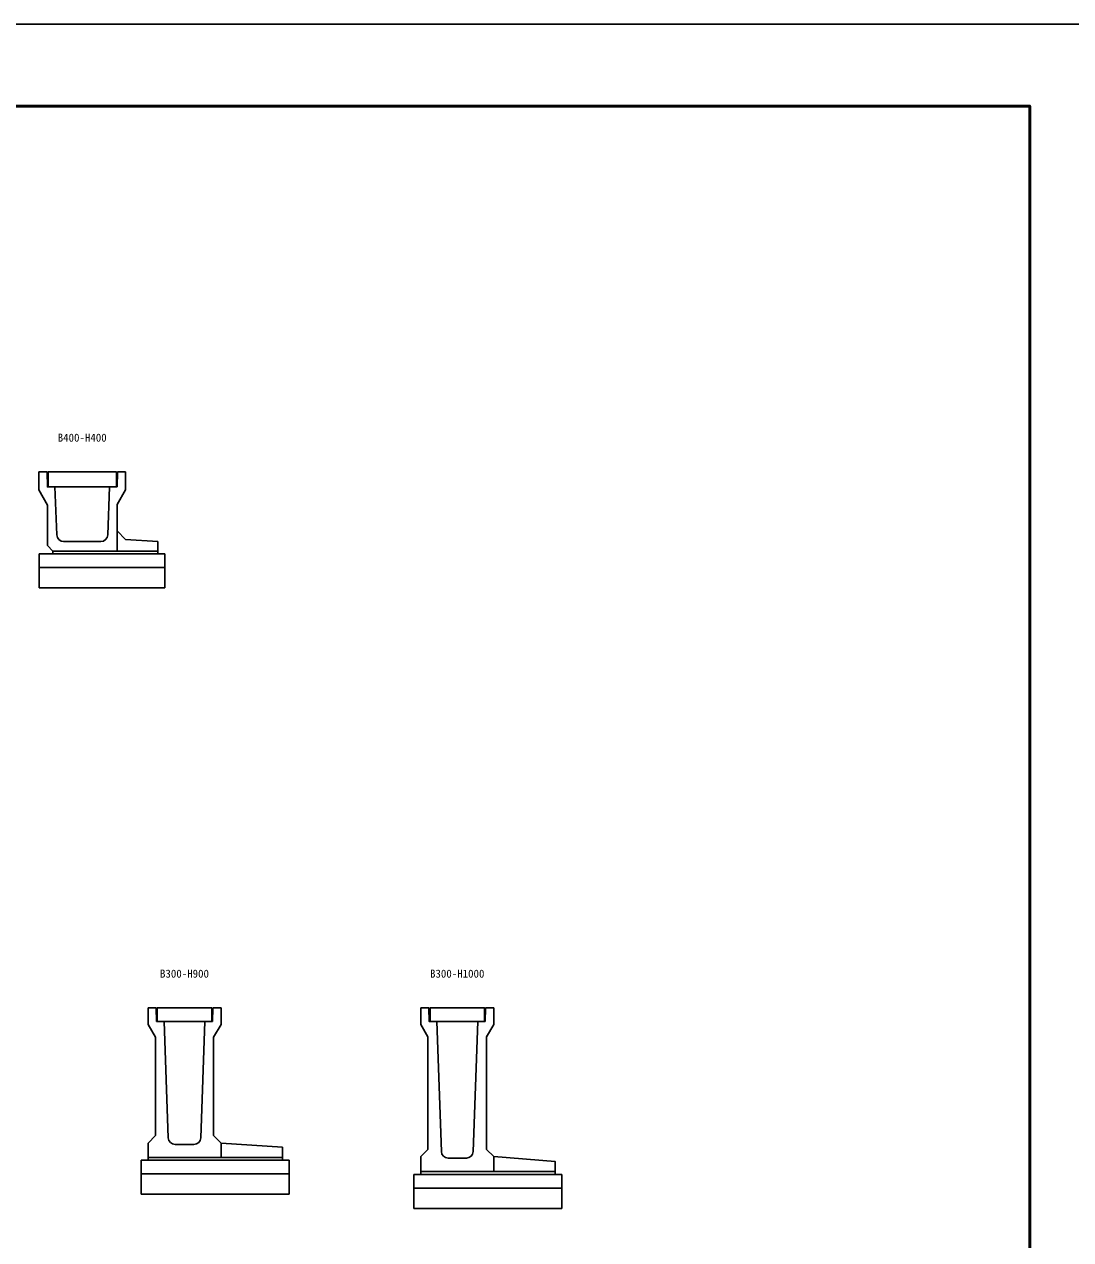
# Model space of a CAD drawing. Units: millimetres, scale not verified. Extents: x -25200 to 25200, y -8910 to 8910.
# Drawn here: x -7973 to -300, y 0 to 8910 of the extents above; entities that cross this region are included whole.
import ezdxf
from ezdxf.enums import TextEntityAlignment as Align

# ---------------------------------------------------------------- set-up
doc = ezdxf.new("R2010")
doc.units = ezdxf.units.MM
doc.header["$LTSCALE"] = 30
for name, color, linetype, lineweight in [('0-1_Defpoints', 5, 'Continuous', 25), ('0-2_HATCH', 6, 'Continuous', 25), ('0-5_OUTLINE', 3, 'Continuous', 25), ('0-6_TXT', 7, 'Continuous', 25), ('0-7_WAKU', 3, 'Continuous', 25)]:
    doc.layers.add(name, color=color, linetype=linetype, lineweight=lineweight)
doc.styles.add('ＭＳ ゴシック', font='')
doc.styles.get('ＭＳ ゴシック').set_extended_font_data('MS Gothic')

msp = doc.modelspace()

# ---------------------------------------------------------------- linework, layer by layer
at = {"layer": '0-1_Defpoints'}
msp.add_lwpolyline([(-25200, -8910), (0, -8910), (0, 8910), (-25200, 8910)], close=True, dxfattribs=at)
at = {"layer": '0-2_HATCH'}
for points in [[(-7298.1, 5518.11), (-7298.1, 5628.11), (-7798.1, 5628.11), (-7798.1, 5518.11)], [(-6998.1, 1598.73), (-6598.1, 1598.73), (-6598.1, 1698.73), (-6998.1, 1698.73)], [(-4998.1, 1598.73), (-4598.1, 1598.73), (-4598.1, 1698.73), (-4998.1, 1698.73)]]:
    msp.add_lwpolyline(points, close=True, dxfattribs=at)
at = {"layer": '0-5_OUTLINE'}
for p, q in [((-7865.6, 5628.11), (-7865.6, 5498.11)), ((-7290.6, 5628.11), (-7293.1, 5518.11)), ((-7290.6, 5628.11), (-7230.6, 5628.11)), ((-7230.6, 5628.11), (-7230.6, 5498.11)), ((-7865.6, 5498.11), (-7803.1, 5385.61)), ((-7748.1, 5518.11), (-7734.9, 5166.23)), ((-7348.1, 5518.11), (-7361.29, 5166.23)), ((-7348.1, 5518.11), (-7293.1, 5518.11)), ((-7230.6, 5498.11), (-7293.1, 5390.11)), ((-7803.1, 5385.61), (-7803.1, 5088.11)), ((-7293.1, 5390.11), (-7293.1, 5048.11)), ((-7230.6, 5133.11), (-7293.1, 5195.61)), ((-7763.1, 5048.11), (-7803.1, 5088.11)), ((-7684.94, 5118.11), (-7411.26, 5118.11)), ((-7230.6, 5133.11), (-6993.1, 5118.11)), ((-6993.1, 5118.11), (-6993.1, 5028.11)), ((-6943.1, 5028.11), (-7863.1, 5028.11)), ((-7863.1, 5028.11), (-7863.1, 4778.11)), ((-7763.1, 5048.11), (-6993.1, 5048.11)), ((-7763.1, 5048.11), (-7763.1, 5028.11)), ((-6943.1, 5028.11), (-6943.1, 4778.11)), ((-6943.1, 4928.11), (-7863.1, 4928.11)), ((-6943.1, 4778.11), (-7863.1, 4778.11)), ((-7065.6, 1698.73), (-7065.6, 1578.73)), ((-6590.6, 1698.73), (-6593.1, 1598.73)), ((-6530.6, 1698.73), (-6590.6, 1698.73)), ((-5065.6, 1698.73), (-5065.6, 1578.73)), ((-4590.6, 1698.73), (-4593.1, 1598.73)), ((-4530.6, 1698.73), (-4590.6, 1698.73)), ((-4530.6, 1698.73), (-4530.6, 1578.73)), ((-7065.6, 1578.73), (-7010.6, 1483.73)), ((-7003.1, 1598.73), (-6948.1, 1598.73)), ((-6948.1, 1598.73), (-6917.34, 746.92)), ((-6648.1, 1598.73), (-6678.86, 746.92)), ((-6593.1, 1598.73), (-6648.1, 1598.73)), ((-4948.1, 1598.73), (-4914.79, 646.98)), ((-4648.1, 1598.73), (-4681.41, 646.98)), ((-4593.1, 1598.73), (-4648.1, 1598.73)), ((-4530.6, 1578.73), (-4583.1, 1487.73)), ((-7010.6, 1483.73), (-7010.6, 763.73)), ((-6585.6, 1483.73), (-6585.6, 763.73)), ((-4583.1, 1487.73), (-4583.1, 661.23)), ((-7065.6, 708.73), (-7010.6, 763.73)), ((-6530.6, 708.73), (-6585.6, 763.73)), ((-7065.6, 708.73), (-7065.6, 583.73)), ((-6867.37, 698.73), (-6728.83, 698.73)), ((-6530.6, 708.73), (-6080.6, 678.73)), ((-6530.6, 708.73), (-6530.6, 603.73)), ((-6080.6, 678.73), (-6080.6, 583.73)), ((-5065.6, 608.73), (-5013.1, 661.23)), ((-4530.6, 608.73), (-4583.1, 661.23)), ((-7115.6, 583.73), (-7115.6, 333.73)), ((-6030.6, 583.73), (-7115.6, 583.73)), ((-7065.6, 603.73), (-6080.6, 603.73)), ((-6030.6, 583.73), (-6030.6, 333.73)), ((-5065.6, 608.73), (-5065.6, 478.73)), ((-4864.82, 598.73), (-4731.38, 598.73)), ((-4530.6, 608.73), (-4530.6, 498.73)), ((-6030.6, 483.73), (-7115.6, 483.73)), ((-5115.6, 478.73), (-5115.6, 228.73)), ((-4030.6, 478.73), (-5115.6, 478.73)), ((-5065.6, 498.73), (-4080.6, 498.73)), ((-4030.6, 478.73), (-4030.6, 228.73)), ((-4030.6, 378.73), (-5115.6, 378.73)), ((-6030.6, 333.73), (-7115.6, 333.73)), ((-4030.6, 228.73), (-5115.6, 228.73))]:
    msp.add_line(p, q, dxfattribs=at)
for points in [[(-7865.6, 5628.11), (-7805.6, 5628.11), (-7803.1, 5518.11), (-7748.1, 5518.11)], [(-7065.6, 1698.73), (-7005.6, 1698.73), (-7003.1, 1598.73)], [(-6530.6, 1698.73), (-6530.6, 1578.73), (-6585.6, 1483.73)], [(-5065.6, 1698.73), (-5005.6, 1698.73), (-5003.1, 1598.73), (-4948.1, 1598.73)], [(-5065.6, 1578.73), (-5013.1, 1487.73), (-5013.1, 661.23)], [(-4530.6, 608.73), (-4080.6, 573.73), (-4080.6, 478.73)]]:
    msp.add_lwpolyline(points, dxfattribs=at)
for centre, start, end in [((-7684.94, 5168.11), 182.14759, 270), ((-7411.26, 5168.11), 270, 357.85241), ((-6867.37, 748.73), 182.06812, 270), ((-6728.83, 748.73), 270, 357.93188), ((-4864.82, 648.73), 182.00453, 270), ((-4731.38, 648.73), 270, 357.99547)]:
    msp.add_arc(centre, 50, start, end, dxfattribs=at)
at = {"layer": '0-7_WAKU', "lineweight": 50}
msp.add_lwpolyline([(-24600, -8310), (-600, -8310), (-600, 8310), (-24600, 8310)], close=True, dxfattribs=at)

# ---------------------------------------------------------------- texts
at = {"layer": '0-6_TXT', "style": 'ＭＳ ゴシック'}
for s, p in [('B400-H400', (-7728.1, 5832.89)), ('B300-H900', (-6978.1, 1903.52)), ('B300-H1000', (-4998.1, 1903.52))]:
    msp.add_text(s, height=58.65, dxfattribs=at).set_placement(p, align=Align.BOTTOM_LEFT)

doc.saveas('drawing.dxf')
